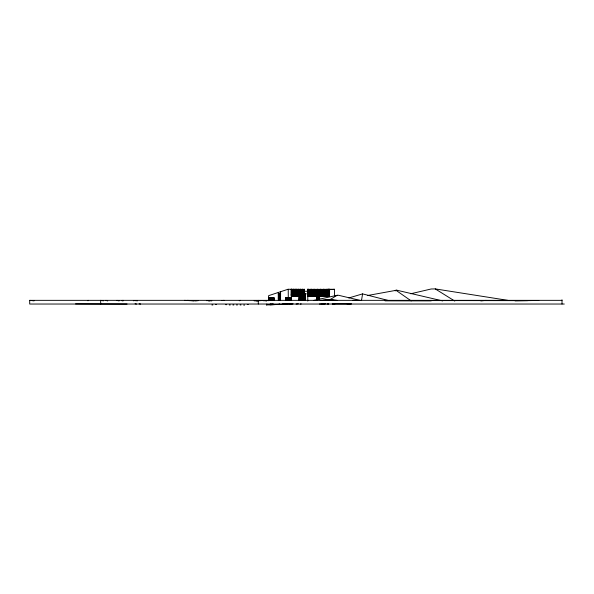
<?xml version="1.0" encoding="UTF-8"?>
<svg xmlns="http://www.w3.org/2000/svg" width="594" height="594" viewBox="0 0 594 594"><rect width="100%" height="100%" fill="white"/><g stroke="black" fill="none" stroke-linecap="round" stroke-linejoin="round"><path stroke-width="0.89" d="M268.622 297.884L268.622 300.304L268.599 297.839L274.19 297.839L274.19 300.349L274.153 297.839M317.508 299.51L317.515 297.839L317.508 299.725L316.505 299.725M361.523 300.349L362.585 293.889L387.823 300.349M279.314 303.824L279.195 304.336L269.973 304.819L270.151 304.121M282.618 303.928L287.86 303.824M266.609 304.96L266.84 304.031M268.028 300.349L267.931 300.705L270.522 300.349M87.927 300.772L88.536 300.349M291.357 289.486L304.299 289.449M291.357 291.557L304.217 291.602M291.357 291.973L304.239 291.929M291.357 293.221L304.336 293.206M291.357 294.052L306.081 294.075L306.081 293.51L303.452 293.51M291.357 294.468L304.217 294.424M291.357 295.708L304.299 295.678M304.358 289.902L291.357 289.902M304.299 290.28L291.357 290.317M304.358 290.733L291.357 290.733M304.336 291.157L291.357 291.142M304.277 292.434L291.357 292.389M291.357 293.636L304.277 293.592M320.983 300.349L330.42 299.369L337.221 295.27L338.469 295.27L360.009 300.349M307.529 289.486L334.006 289.486M307.529 289.902L329.47 289.85M307.529 290.317L329.544 290.28M307.529 290.733L329.596 290.718M307.529 291.557L329.596 291.543M307.529 291.973L329.544 292.01M307.529 292.805L329.47 292.76M307.529 294.884L329.492 294.928M319.223 290.733L328.192 289.285L328.222 290.978M329.596 291.157L304.046 291.275M329.596 292.404L307.529 292.389M329.596 293.651L307.529 293.636M329.596 294.067L307.529 294.052M329.596 294.483L307.529 294.468M329.596 295.307L307.529 295.292M329.596 295.723L307.529 295.708M350.891 304.031L347.022 303.831M395.166 290.86L396.762 290.191L442.693 300.913M239.248 300.772L240.481 300.349M327.472 300.349L329.455 299.688L333.828 300.349M304.18 292.768L291.357 292.805M304.239 294.928L291.357 294.884M348.775 297.958L362.585 293.889M410.758 293.763L431.155 288.988L435.268 288.914L507.855 300.349M313.974 300.349L337.221 295.27M367.716 295.493L396.762 290.191M319.453 290.718L323.047 290.147M326.648 289.575L328.445 289.285L328.452 290.978M265.971 300.876L266.758 300.779L263.053 300.683M303.772 293.696L305.546 293.51L305.576 300.349M480.85 300.906L486.167 300.349M323.106 300.349L329.455 299.688M256.408 300.75L261.197 300.631M257.544 300.757L258.435 300.668M296.072 304.031L298.396 303.801M300.237 304.031L301.203 303.935M332.477 304.031L334.994 303.801M123.166 300.349L122.401 300.43A30.331 0.988 -1.1 0 0 122.164 300.75A48.686 1.582 -1.1 0 0 123.084 300.891M326.923 304.031L328.764 303.868L327.762 303.668M221.614 300.542L224.124 300.349M266.528 304.96L292.285 303.831M273.21 303.898L270.159 304.091M254.143 300.861L257.818 300.631M255.917 300.861L257.759 300.75M289.724 304.031L293.117 303.824M322.059 304.031L325.215 303.846M319.468 304.031L325.408 303.846M196.124 300.616L195.3 300.631L198.084 300.742M527.658 300.646L385.172 300.564M515.057 300.861L538.803 300.445M291.394 297.839L291.416 300.349L291.394 297.839L285.506 297.839M296.71 289.278L297.059 296.094M308.828 289.278L308.427 289.278L308.427 296.094M310.313 289.278L309.912 289.278L309.897 296.094L329.173 296.05L329.21 289.278L329.618 289.278L329.551 296.094L307.484 296.094L307.529 289.278L307.93 289.278L307.93 296.094M311.798 289.278L311.397 289.278L311.345 296.094M313.283 289.278L312.882 289.278L312.867 296.094M317.738 289.278L317.337 289.278L317.322 296.094M320.708 289.278L320.307 289.278L320.255 296.094M323.678 289.278L323.277 289.278L323.225 296.094M325.163 289.278L324.762 289.278L324.71 296.094M333.776 289.278L334.459 289.285L334.459 296.428M291.357 289.672L293.065 289.672M293.176 289.672L294.891 289.672M295.003 289.672L296.71 289.672M296.829 289.672L298.537 289.672M298.648 289.672L300.364 289.672M300.475 289.672L302.183 289.672M302.301 289.672L304.009 289.672M307.529 289.672L329.217 289.672M291.357 290.087L293.065 290.087M293.176 290.087L294.891 290.087M295.003 290.087L296.71 290.087M296.829 290.087L298.537 290.087M298.648 290.087L300.364 290.087M300.475 290.087L302.183 290.087M302.301 290.087L304.009 290.087M307.529 290.087L329.217 290.087M291.357 290.496L293.065 290.496M293.176 290.496L294.891 290.496M295.003 290.496L296.71 290.496M296.829 290.496L298.537 290.496M298.648 290.496L300.364 290.496M300.475 290.496L302.183 290.496M302.301 290.496L304.009 290.496M307.529 290.496L329.217 290.496M291.357 290.912L293.065 290.912M293.176 290.912L294.891 290.912M295.003 290.912L296.71 290.912M296.829 290.912L298.537 290.912M298.648 290.912L300.364 290.912M300.475 290.912L302.183 290.912M302.301 290.912L304.009 290.912M307.529 290.912L329.217 290.912M291.357 291.327L293.065 291.327M293.176 291.327L294.891 291.327M295.003 291.327L296.71 291.327M296.829 291.327L298.537 291.327M298.648 291.327L300.364 291.327M300.475 291.327L302.183 291.327M302.301 291.327L304.009 291.327M307.529 291.327L329.217 291.327M291.357 291.743L293.065 291.743M293.176 291.743L294.891 291.743M295.003 291.743L296.71 291.743M296.829 291.743L298.537 291.743M298.648 291.743L300.364 291.743M300.475 291.743L302.183 291.743M302.301 291.743L304.009 291.743M307.529 291.743L329.217 291.743M291.357 292.159L293.065 292.159M293.176 292.159L294.891 292.159M295.003 292.159L296.71 292.159M296.829 292.159L298.537 292.159M298.648 292.159L300.364 292.159M300.475 292.159L302.183 292.159M302.301 292.159L304.009 292.159M307.529 292.159L329.217 292.159M291.357 292.575L293.065 292.575M293.176 292.575L294.891 292.575M295.003 292.575L296.71 292.575M296.829 292.575L298.537 292.575M298.648 292.575L300.364 292.575M300.475 292.575L302.183 292.575M302.301 292.575L304.009 292.575M307.529 292.575L329.217 292.575M291.357 292.991L293.065 292.991M293.176 292.991L294.891 292.991M295.003 292.991L296.71 292.991M296.829 292.991L298.537 292.991M298.648 292.991L300.364 292.991M300.475 292.991L302.183 292.991M302.301 292.991L304.009 292.991M307.529 292.991L329.217 292.991M307.529 293.221L329.573 293.191M291.357 293.406L293.065 293.406M293.176 293.406L294.891 293.406M295.003 293.406L296.71 293.406M296.829 293.406L298.537 293.406M298.648 293.406L300.364 293.406M300.475 293.406L302.183 293.406M302.301 293.406L304.009 293.406M307.529 293.406L329.217 293.406M278.282 293.481L280.606 293.481M291.357 293.822L293.065 293.822M293.176 293.822L294.891 293.822M295.003 293.822L296.71 293.822M296.829 293.822L298.537 293.822M298.648 293.822L300.364 293.822M300.475 293.822L302.183 293.822M302.301 293.822L304.009 293.822M307.529 293.822L329.217 293.822M303.801 294.119L305.546 294.119M291.357 294.238L293.065 294.238M293.176 294.238L294.891 294.238M295.003 294.238L296.71 294.238M296.829 294.238L298.537 294.238M298.648 294.238L300.364 294.238M300.475 294.238L302.183 294.238M302.301 294.238L304.009 294.238M307.529 294.238L329.217 294.238M278.311 294.654L280.583 294.654L278.282 294.698M291.357 294.646L293.065 294.646M293.176 294.646L296.696 294.713L295.003 294.646M296.829 294.646L298.537 294.646M298.648 294.646L300.364 294.646L298.5 294.713M300.475 294.646L304.009 294.713M302.301 294.646L304.009 294.646M307.529 294.646L329.217 294.646L309.86 294.713M291.179 294.713L293.035 294.713M291.357 295.062L293.065 295.062M293.176 295.062L294.891 295.062M295.003 295.062L296.71 295.062M296.829 295.062L298.537 295.062M298.648 295.062L300.364 295.062M300.475 295.062L302.183 295.062M302.301 295.062L304.009 295.062M307.529 295.062L329.217 295.062M291.357 295.292L305.546 295.248M291.357 295.478L293.065 295.478M293.176 295.478L294.891 295.478M295.003 295.478L296.71 295.478M296.829 295.478L298.537 295.478M298.648 295.478L300.364 295.478M300.475 295.478L302.183 295.478M302.301 295.478L304.009 295.478M307.529 295.478L329.217 295.478M278.282 295.923L280.606 295.923M291.357 295.894L293.065 295.894M293.176 295.894L294.891 295.894M295.003 295.894L296.71 295.894M296.829 295.894L298.537 295.894M298.648 295.894L300.364 295.894M300.475 295.894L302.183 295.894M302.301 295.894L304.009 295.894M307.529 295.894L329.217 295.894M278.311 295.968L280.583 295.968M293.414 296.094L293.414 289.278L293.035 296.094L291.223 296.05L291.238 289.278M294.839 294.713L294.839 296.094L296.658 296.05M298.537 296.05L300.319 296.05L300.705 289.278L300.705 296.094M302.153 294.713L302.153 296.094L303.972 296.05L304.358 289.278L304.269 300.349L304.232 297.884M291.179 296.094L304.358 296.094M303.801 296.384L305.546 296.384M303.801 296.428L305.546 296.428M278.282 297.141L280.606 297.141L278.311 297.193M303.801 297.401L305.546 297.349M298.997 297.839L304.306 297.839L303.215 297.839L303.215 300.349M316.468 297.839L319.639 297.839L319.602 299.725M278.282 298.366L280.606 298.366L278.311 298.411M303.786 298.366L305.546 298.322M303.809 298.47L305.064 298.448M279.121 298.611L279.982 298.611M304.299 298.611L303.853 298.611L303.905 300.029L304.299 300.029M304.432 298.611L304.878 298.611M268.585 299.732L274.168 299.732M285.528 299.732L291.379 299.732M299.042 299.725L304.277 299.725M268.585 299.777L274.168 299.777M285.528 299.777L291.379 299.777M299.042 299.777L304.277 299.777M316.505 299.777L317.508 299.777M279.121 300.029L279.982 300.029M304.432 300.029L304.878 300.029M564.3 304.031L29.7 304.031L29.7 300.349L562.013 300.349M385.038 300.846L431.222 300.861M75.527 303.89L127.071 304.031M332.239 303.883L351.485 303.883M215.496 304.544L216.454 304.544M247.26 304.536L248.218 304.536M225.698 304.677L226.663 304.677M211.902 304.96L212.86 304.96M229.291 304.96L230.249 304.96M232.885 304.96L233.843 304.96M236.479 304.96L237.437 304.96M240.073 304.96L241.03 304.96M243.666 305.086L244.624 305.086M329.21 289.278L334.459 289.285M291.179 289.278L303.98 289.36M187.392 300.349L196.295 300.846M184.407 300.349L194.008 300.883M211.813 300.891L207.172 300.564A26.656 22.847 90 0 1 206.66 300.616L206.972 300.661M208.115 300.757L209.645 300.883M29.715 300.349L34.073 300.868M137.556 300.824L134.185 300.564A178.46 7.663 -18.3 0 1 133.368 300.779M139.137 303.838L140.622 304.031M330.42 299.369L336.917 300.349M135.068 303.801L136.472 304.031M105.91 300.349L107.729 300.958M435.268 288.914L454.759 301.054M395.834 290.191L411.226 300.92M562.013 299.822L562.013 304.031M356.252 300.349L352.851 300.349M329.314 289.278L329.314 296.094M328.564 290.978L328.564 289.278L327.732 289.278L327.68 296.094M328.341 289.278L328.341 290.978M328.133 289.278L328.044 296.094M327.829 289.278L327.829 296.094M326.559 296.094L326.648 289.278L326.247 289.278L326.232 296.094M326.344 289.278L326.344 296.094M325.074 289.278L325.163 296.094M324.859 289.278L324.859 296.094M323.589 289.278L323.678 296.094M323.374 289.278L323.374 296.094M322.757 294.758L322.728 296.05L322.691 294.758M322.104 296.094L322.193 289.278L321.792 289.278L321.74 296.094M321.889 289.278L321.889 296.094M320.619 289.278L320.708 296.094M320.404 289.278L320.404 296.094M319.587 296.094L319.565 299.725M319.134 296.094L319.223 289.278L318.822 289.278L318.807 296.094M318.919 289.278L318.919 296.094M318.636 297.884L318.636 299.725L318.555 297.839M318.302 294.758L318.273 296.05L318.236 294.758M317.649 289.278L317.738 296.094M317.434 289.278L317.434 296.094M317.471 297.884L317.471 300.297M316.543 297.884L316.543 300.297M316.476 296.094L316.476 300.349M316.164 296.094L316.253 289.278L315.852 289.278L315.837 296.094M315.949 289.278L315.949 296.094M315.332 294.758L315.295 296.05L315.266 294.758M314.679 296.094L314.768 289.278L314.367 289.278L314.315 296.094M314.464 289.278L314.464 296.094M313.194 289.278L313.283 296.094M312.979 289.278L312.979 296.094M311.709 289.278L311.798 296.094M311.494 289.278L311.494 296.094M310.224 289.278L310.313 296.094M310.009 289.278L310.009 296.094M308.739 289.278L308.828 296.094M308.524 289.278L308.524 296.094M307.833 289.278L307.781 301.076M307.625 289.278L307.625 296.094M305.13 294.119L305.13 300.349M305.101 294.119L305.101 300.349M304.974 298.47L304.974 300.319M304.826 298.611L304.826 300.029M304.395 298.47L304.395 300.319M304.239 289.278L304.239 296.094M304.121 289.278L304.121 296.094M303.838 294.119L303.838 298.322M303.861 298.448L303.861 300.319M303.363 294.758L303.348 296.05M303.282 297.884L303.282 300.297M302.532 296.094L302.532 289.278L302.175 296.094M302.42 289.278L302.42 296.094M302.301 289.278L302.301 296.094M302.123 297.884L302.153 300.297M301.173 297.884L301.173 300.297L301.106 297.839M300.594 289.278L300.594 296.094M300.475 289.278L300.475 296.094M300.289 294.758L300.289 296.05M300.081 297.839L300.052 300.349L300.015 297.884M299.064 297.884L299.064 300.297L298.997 296.094M298.886 296.094L298.886 289.278L298.5 296.094M298.767 289.278L298.767 296.094M298.648 289.278L298.648 296.094M296.948 289.278L296.948 296.094M296.829 289.278L296.71 296.094L296.673 294.713M296.05 294.758L296.079 296.05M295.233 296.094L295.233 289.278L294.869 296.094M295.121 289.278L295.121 296.094M295.003 289.278L295.003 296.094M293.295 289.278L293.295 296.094M293.176 289.278L293.176 296.094M292.976 294.758L292.976 296.05M291.587 296.094L291.587 289.278L287.956 289.278L268.599 295.671L268.57 300.349M291.439 289.278L291.476 296.094M291.357 289.278L291.357 296.094M291.357 297.884L291.357 300.304M290.399 297.884L290.399 300.304M290.362 297.839L290.34 300.349M289.308 297.839L289.285 300.349M289.248 297.884L289.248 300.304M288.298 297.884L288.298 300.304L288.231 289.278M288.164 297.884L288.164 300.304M287.555 297.884L287.555 300.304L287.489 297.839M286.13 297.839L286.093 300.349M285.551 297.839L285.506 300.349M280.606 291.706L280.568 300.349M279.663 298.611L279.663 300.029M279.522 298.47L279.522 300.319M279.507 298.611L279.447 300.029M279.18 298.611L279.18 300.029M279.046 298.47L279.046 300.319M278.319 292.456L278.319 300.349M273.492 297.839L273.455 300.349L273.433 297.884M272.757 297.839L272.795 300.349M272.097 297.839L272.097 300.349M272.059 297.839L272.059 300.349M271.399 297.839L271.354 300.349M271.332 297.884L271.332 300.304M270.723 297.884L270.723 300.304M270.693 297.839L270.656 300.349M269.297 297.839L269.26 300.349L269.231 297.884M258.286 300.349L258.286 304.031M100.676 304.031L100.676 300.349A44.669 4.106 5.9 0 0 103.467 300.839M119.127 300.883A115.956 3.972 0.2 0 1 116.973 300.349M302.19 297.839L302.16 300.349L302.16 297.839M328.66 296.05L328.668 294.758L328.631 296.05M327.183 296.05L327.175 294.758L327.146 296.05M325.698 296.05L325.69 294.758L325.661 296.05M324.205 296.05L324.213 294.758L324.176 296.05M321.243 296.05L321.235 294.758L321.206 296.05M319.75 296.05L319.758 294.758L319.721 296.05M316.788 296.05L316.78 294.758L316.751 296.05M313.818 296.05L313.81 294.758L313.781 296.05M312.333 296.05L312.325 294.758L312.296 296.05M310.848 296.05L310.84 294.758L310.811 296.05M299.74 296.05L299.695 294.758L299.673 296.05M292.382 296.05L292.389 294.758L292.352 296.05M286.828 300.349L286.828 297.839L286.791 300.349M280.026 300.297L280.026 293.525L280.004 300.349M278.928 300.349L278.89 293.525L278.868 300.297M269.995 300.349L269.995 297.839L269.958 300.349"/></g></svg>
